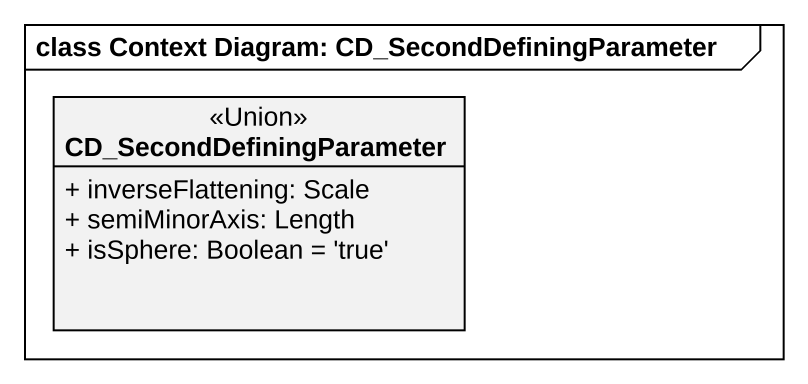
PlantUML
@startuml
mainframe class Context Diagram: CD_SecondDefiningParameter
hide circle
hide empty members
skinparam classAttributeIconSize 0
class CD_SecondDefiningParameter <<Union>> {
  + inverseFlattening: Scale
  + semiMinorAxis: Length
  + isSphere: Boolean = 'true'
}
@enduml
